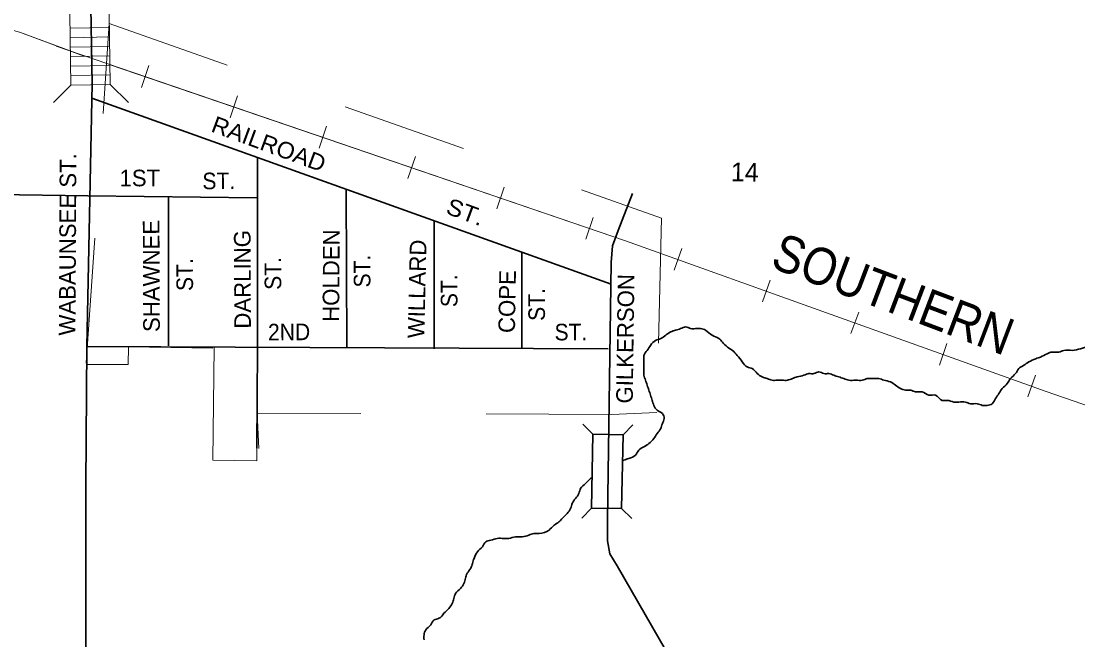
# Model space of a CAD drawing. Extents: x -10.92 to -6.99, y 1.69 to 5.62.
# Drawn here: x -9.236 to -8.392, y 3.356 to 3.851 of the extents above; entities that cross this region are included whole.
import ezdxf
from ezdxf.enums import TextEntityAlignment as Align

# ---------------------------------------------------------------- set-up
doc = ezdxf.new("R2010")
doc.units = 0
doc.header["$LTSCALE"] = 0.0075
doc.linetypes.add('LONG_DASHED', pattern=[7.5, 6, -1.5])
for name, color, linetype, lineweight in [('14', 7, 'Continuous', 35), ('17', 7, 'Continuous', 13), ('21', 7, 'Continuous', 13), ('25', 7, 'Continuous', 25), ('4', 7, 'LONG_DASHED', 13)]:
    doc.layers.add(name, color=color, linetype=linetype, lineweight=lineweight)
doc.layers.add('45', color=7, linetype='Continuous')
doc.layers.add('49', color=7, linetype='Continuous')

msp = doc.modelspace()

# ---------------------------------------------------------------- linework, layer by layer
at = {"layer": '14'}
for p, q in [((-9.179545, 3.789015), (-8.764773, 3.640152)), ((-9.182576, 3.710985), (-10.852462, 3.729924)), ((-8.976326, 3.71572), (-8.975758, 3.589773)), ((-9.182576, 3.710985), (-9.047727, 3.70928)), ((-9.118371, 3.709848), (-9.118371, 3.590909)), ((-8.90625, 3.69072), (-8.90625, 3.588636)), ((-8.836174, 3.66572), (-8.836174, 3.589205)), ((-9.183902, 3.590341), (-8.767235, 3.588636))]:
    msp.add_line(p, q, dxfattribs=at)
for points in [[(-9.192424, 5.550379), (-9.192614, 5.199621), (-9.197917, 4.45625), (-9.187689, 4.194886), (-9.18428, 4.092424), (-9.179167, 3.800379), (-9.183523, 3.590341), (-9.18428, 3.479356), (-9.18428, 3.209659), (-9.189394, 2.657955), (-9.189394, 2.214015), (-9.191098, 2.070644), (-9.192803, 1.913447), (-9.191856, 1.804356)], [(-9.047159, 3.741098), (-9.047159, 3.589205), (-9.047727, 3.509091)], [(-8.747727, 3.712689), (-8.759091, 3.683144), (-8.763826, 3.670833), (-8.764773, 3.657576), (-8.767614, 3.452083), (-8.767614, 3.435038), (-8.76572, 3.424621), (-8.760038, 3.414962), (-8.715341, 3.337121)]]:
    msp.add_lwpolyline(points, dxfattribs=at)
at = {"layer": '17'}
for p, q in [((-9.133902, 3.814962), (-9.139962, 3.797538)), ((-9.063068, 3.79072), (-9.068939, 3.773295)), ((-8.992045, 3.766477), (-8.997917, 3.749053)), ((-8.921023, 3.742235), (-8.927083, 3.724811)), ((-8.850189, 3.717803), (-8.856061, 3.700568)), ((-8.779167, 3.693561), (-8.785038, 3.676326)), ((-8.708333, 3.66875), (-8.714583, 3.651326)), ((-8.637689, 3.643371), (-8.643939, 3.626136)), ((-8.567045, 3.617992), (-8.573295, 3.600758)), ((-8.496591, 3.592803), (-8.502652, 3.575379)), ((-8.425947, 3.567424), (-8.432008, 3.550189))]:
    msp.add_line(p, q, dxfattribs=at)
for points in [[(-9.186553, 3.822917), (-9.236364, 3.841477), (-9.304735, 3.861364), (-9.382386, 3.878409), (-9.447348, 3.885417), (-9.513447, 3.88447), (-9.592424, 3.882197), (-9.694697, 3.877273), (-9.869508, 3.866098), (-10.055682, 3.857576), (-10.148674, 3.85625), (-10.241856, 3.85625), (-10.293939, 3.860417), (-10.370076, 3.870265), (-10.519508, 3.907008), (-10.591477, 3.922538), (-10.692424, 3.947348), (-10.761553, 3.962879), (-10.855871, 3.977462)], [(-9.19678, 3.826705), (-9.236364, 3.841477), (-9.304735, 3.861364), (-9.382386, 3.878409), (-9.447348, 3.885417), (-9.513447, 3.88447), (-9.592424, 3.882197), (-9.694697, 3.877273), (-9.869508, 3.866098), (-10.055682, 3.857576), (-10.148674, 3.85625), (-10.241856, 3.85625), (-10.293939, 3.860417), (-10.370076, 3.870265), (-10.519508, 3.907008), (-10.591477, 3.922538), (-10.692424, 3.947348), (-10.761553, 3.962879), (-10.855871, 3.977462)], [(-9.207955, 3.830492), (-8.753409, 3.675), (-8.417424, 3.554545), (-8.048674, 3.426894), (-7.995455, 3.406061), (-7.944318, 3.385227), (-7.900379, 3.364205), (-7.844697, 3.331818), (-7.763636, 3.285417), (-7.707955, 3.257576), (-7.656818, 3.236742), (-7.596591, 3.215909), (-7.531629, 3.188068), (-7.478409, 3.160227), (-7.367045, 3.109091), (-7.313826, 3.083523), (-7.244318, 3.041856), (-7.202462, 3.01875), (-7.100947, 2.980303)], [(-9.164773, 3.81572), (-8.753409, 3.675), (-8.417424, 3.554545), (-8.048674, 3.426894), (-7.995455, 3.406061), (-7.944318, 3.385227), (-7.900379, 3.364205), (-7.844697, 3.331818), (-7.763636, 3.285417), (-7.707955, 3.257576), (-7.656818, 3.236742), (-7.596591, 3.215909), (-7.531629, 3.188068), (-7.478409, 3.160227), (-7.367045, 3.109091), (-7.313826, 3.083523), (-7.244318, 3.041856), (-7.202462, 3.01875), (-7.100947, 2.980303)]]:
    msp.add_lwpolyline(points, dxfattribs=at)
at = {"layer": '21'}
for p, q in [((-9.19678, 3.844886), (-9.16553, 3.845455)), ((-9.19678, 3.837311), (-9.16553, 3.837879)), ((-9.196591, 3.829735), (-9.165341, 3.830303)), ((-9.196591, 3.822159), (-9.165341, 3.822727)), ((-9.196402, 3.814583), (-9.165152, 3.815152)), ((-9.196402, 3.807008), (-9.165152, 3.807576)), ((-9.196212, 3.799432), (-9.164962, 3.8))]:
    msp.add_line(p, q, dxfattribs=at)
at = {"layer": '21', "lineweight": 35}
for p, q in [((-9.196212, 3.799432), (-9.210038, 3.785417)), ((-9.150189, 3.785606), (-9.164962, 3.8)), ((-8.779356, 3.520265), (-8.787311, 3.52822)), ((-8.747348, 3.527841), (-8.755303, 3.519886)), ((-8.780492, 3.461174), (-8.788258, 3.45322)), ((-8.748295, 3.452841), (-8.756439, 3.460795))]:
    msp.add_line(p, q, dxfattribs=at)
at = {"layer": '21'}
for points in [[(-9.196212, 3.799432), (-9.200568, 4.102273), (-9.169129, 4.102841), (-9.164962, 3.8)], [(-8.780492, 3.461174), (-8.779356, 3.520265), (-8.755303, 3.519886), (-8.756439, 3.460795)]]:
    msp.add_lwpolyline(points, close=True, dxfattribs=at)
at = {"layer": '21', "lineweight": 35}
msp.add_lwpolyline([(-8.780492, 3.461174), (-8.779356, 3.520265), (-8.755303, 3.519886), (-8.756439, 3.460795)], close=True, dxfattribs=at)
at = {"layer": '25', "lineweight": 35}
for points in [[(-8.755492, 3.498864), (-8.754545, 3.499432), (-8.750568, 3.500947), (-8.745265, 3.503598), (-8.742614, 3.507576), (-8.738636, 3.510227), (-8.734659, 3.512879), (-8.730682, 3.516856), (-8.72803, 3.520833), (-8.725189, 3.524811), (-8.723864, 3.528788), (-8.722538, 3.532765), (-8.723864, 3.536742), (-8.72803, 3.539394), (-8.730682, 3.543371), (-8.732008, 3.547348), (-8.733333, 3.551515), (-8.734659, 3.555492), (-8.735985, 3.55947), (-8.737311, 3.563447), (-8.738636, 3.567424), (-8.738636, 3.571402), (-8.738636, 3.575379), (-8.738636, 3.579356), (-8.738636, 3.583333), (-8.735985, 3.587311), (-8.733333, 3.591288), (-8.729356, 3.595265), (-8.725189, 3.59678), (-8.721212, 3.599432), (-8.717235, 3.602083), (-8.713258, 3.603409), (-8.70928, 3.604735), (-8.705303, 3.606061), (-8.701326, 3.604735), (-8.697348, 3.604735), (-8.693371, 3.604735), (-8.689394, 3.603409), (-8.684091, 3.599432), (-8.678788, 3.59678), (-8.675947, 3.593939), (-8.67197, 3.589962), (-8.667992, 3.587311), (-8.664015, 3.583333)], [(-8.664015, 3.583333), (-8.660038, 3.57803), (-8.656061, 3.574053), (-8.652083, 3.572727), (-8.648106, 3.56875), (-8.644129, 3.566098), (-8.640152, 3.564773), (-8.636174, 3.563447), (-8.632197, 3.563447), (-8.62822, 3.563447), (-8.624053, 3.563447), (-8.620076, 3.564773), (-8.616098, 3.566098), (-8.610795, 3.567424), (-8.606818, 3.56875), (-8.602841, 3.56875), (-8.598864, 3.570076), (-8.594886, 3.56875), (-8.590909, 3.56875), (-8.586932, 3.567424), (-8.582955, 3.566098), (-8.578977, 3.564773), (-8.574811, 3.563447), (-8.569508, 3.563447), (-8.564205, 3.563447), (-8.560227, 3.564773), (-8.554924, 3.564773), (-8.550947, 3.564773), (-8.54697, 3.563447), (-8.541667, 3.562121), (-8.537689, 3.55947), (-8.533712, 3.556818), (-8.529735, 3.555492), (-8.525568, 3.555492), (-8.521591, 3.554167), (-8.516288, 3.554167), (-8.510985, 3.551515), (-8.505682, 3.551515), (-8.500379, 3.547348), (-8.496402, 3.547348), (-8.491098, 3.546023), (-8.487121, 3.546023), (-8.481818, 3.546023), (-8.477841, 3.544697), (-8.472348, 3.544697), (-8.468371, 3.543371), (-8.464394, 3.543371), (-8.460417, 3.544697), (-8.457765, 3.548864), (-8.455114, 3.552841), (-8.452462, 3.556818), (-8.448485, 3.560795), (-8.445833, 3.564773), (-8.441856, 3.56875), (-8.439205, 3.572727), (-8.435227, 3.575379), (-8.43125, 3.57803), (-8.425758, 3.580682), (-8.42178, 3.582008), (-8.416477, 3.584659), (-8.4125, 3.585985), (-8.407197, 3.585985), (-8.40322, 3.587311), (-8.396591, 3.587311), (-8.389962, 3.588636), (-8.383333, 3.589962), (-8.379356, 3.589962), (-8.372538, 3.591288), (-8.365909, 3.592614), (-8.35928, 3.593939), (-8.355303, 3.595265), (-8.35, 3.59678), (-8.344697, 3.598106), (-8.338068, 3.599432), (-8.334091, 3.600758), (-8.324621, 3.603409), (-8.319318, 3.604735), (-8.315341, 3.604735), (-8.311364, 3.606061), (-8.306061, 3.607386), (-8.300758, 3.607386), (-8.29678, 3.607386), (-8.292803, 3.607386), (-8.288826, 3.607386), (-8.284848, 3.607386), (-8.280871, 3.607386), (-8.276705, 3.606061), (-8.272727, 3.603409), (-8.26875, 3.602083), (-8.264773, 3.600758), (-8.260795, 3.599432)], [(-8.914205, 3.355871), (-8.914205, 3.359848), (-8.912879, 3.363826), (-8.908902, 3.367803), (-8.90625, 3.37178), (-8.902273, 3.373106), (-8.898295, 3.377083), (-8.894318, 3.381061), (-8.891667, 3.385038), (-8.890341, 3.389015), (-8.889015, 3.392992), (-8.885038, 3.39697), (-8.882386, 3.400947), (-8.881061, 3.405114), (-8.879735, 3.409091), (-8.876894, 3.413068), (-8.875568, 3.417045), (-8.874242, 3.421023), (-8.871591, 3.426326), (-8.867614, 3.430303), (-8.864962, 3.43428), (-8.860985, 3.435606), (-8.855682, 3.436932), (-8.850379, 3.436932), (-8.846402, 3.436932), (-8.841098, 3.438258), (-8.835795, 3.438258), (-8.830492, 3.439583), (-8.826326, 3.440909), (-8.822348, 3.440909), (-8.814394, 3.443561), (-8.810417, 3.447538), (-8.806439, 3.450189), (-8.803788, 3.45303), (-8.799811, 3.457008), (-8.797159, 3.460985), (-8.795833, 3.464962), (-8.793182, 3.468939), (-8.79053, 3.472917), (-8.789205, 3.476894), (-8.785227, 3.480871), (-8.78125, 3.484848), (-8.780303, 3.485606)]]:
    msp.add_spline(points, degree=3, dxfattribs=at)
at = {"layer": '4'}
for p, q in [((-9.183902, 3.577273), (-9.16572, 3.848674)), ((-9.082955, 3.589205), (-9.150189, 3.590152))]:
    msp.add_line(p, q, dxfattribs=at)
for points in [[(-9.16572, 3.848674), (-8.724621, 3.692992), (-8.72822, 3.537689), (-8.764583, 3.536174), (-9.047538, 3.537121), (-9.046023, 3.508902)], [(-9.150189, 3.590152), (-9.150568, 3.575947), (-9.183523, 3.576136), (-9.183902, 3.577273)], [(-9.047727, 3.509091), (-9.047727, 3.499053), (-9.082765, 3.499432), (-9.081818, 3.589962)]]:
    msp.add_lwpolyline(points, dxfattribs=at)

# ---------------------------------------------------------------- texts
at = {"layer": '17', "width": 0.9}
msp.add_text('SOUTHERN', height=0.02974, rotation=339.231, dxfattribs=at).set_placement((-8.544761, 3.6185), align=Align.CENTER)
at = {"layer": '45'}
msp.add_text('14', height=0.01496, rotation=359, dxfattribs=at).set_placement((-8.65818, 3.722337), align=Align.CENTER)
at = {"layer": '49'}
for s, rotation, width, p in [('RAILROAD', 339.792, 1.05, (-9.040453, 3.746089)), ('ST.', 0.431, 0.95, (-9.07808, 3.716194)), ('ST.', 339.712, 1.1, (-8.883454, 3.691763)), ('ST.', 90.222, 0.95, (-9.098723, 3.647891)), ('ST.', 90.222, 0.95, (-9.028269, 3.648838)), ('ST.', 90.222, 0.95, (-8.957057, 3.650732)), ('ST.', 90.222, 0.95, (-8.887549, 3.635012)), ('ST.', 90.222, 0.95, (-8.817663, 3.624027)), ('2ND', 0.431, 0.95, (-9.021925, 3.595394)), ('ST.', 0.431, 0.95, (-8.79683, 3.59536))]:
    msp.add_text(s, height=0.01326, rotation=rotation, dxfattribs=dict(at, width=width)).set_placement(p, align=Align.CENTER)
for s, rotation, p in [('WABAUNSEE ST.', 89.684, (-9.192223, 3.672028)), ('1ST', 0.431, (-9.141148, 3.718498)), ('SHAWNEE', 90.222, (-9.125361, 3.646849)), ('DARLING', 90.222, (-9.052614, 3.644103)), ('HOLDEN', 89.646, (-8.981781, 3.647023)), ('WILLARD', 88.693, (-8.913113, 3.636307)), ('COPE', 88.996, (-8.84123, 3.62621)), ('GILKERSON', 89.249, (-8.746864, 3.596504))]:
    msp.add_text(s, height=0.01326, rotation=rotation, dxfattribs=at).set_placement(p, align=Align.CENTER)

doc.saveas('drawing.dxf')
